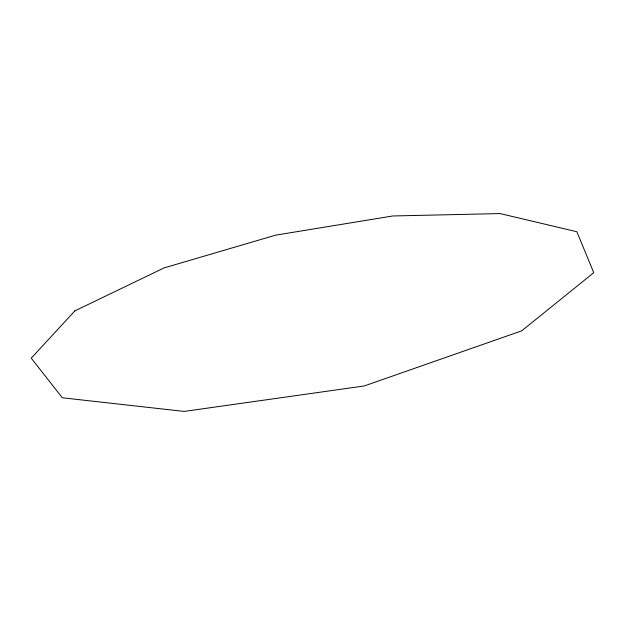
<?xml version="1.0" encoding="UTF-8"?>
<svg xmlns="http://www.w3.org/2000/svg" width="625" height="625" viewBox="0 0 625 625"><rect width="100%" height="100%" fill="white"/><g stroke="black" fill="none" stroke-linecap="round" stroke-linejoin="round"><path stroke-width="0.94" d="M74.852 310.891L31.25 358.172L62.32 397.781L184.148 411.422L364.242 385.961L521.719 330.836L593.75 272.688L576.844 231.727L500.094 213.578L392.82 215.969L275.633 235.156L164.078 267.914L74.852 310.891"/></g></svg>
